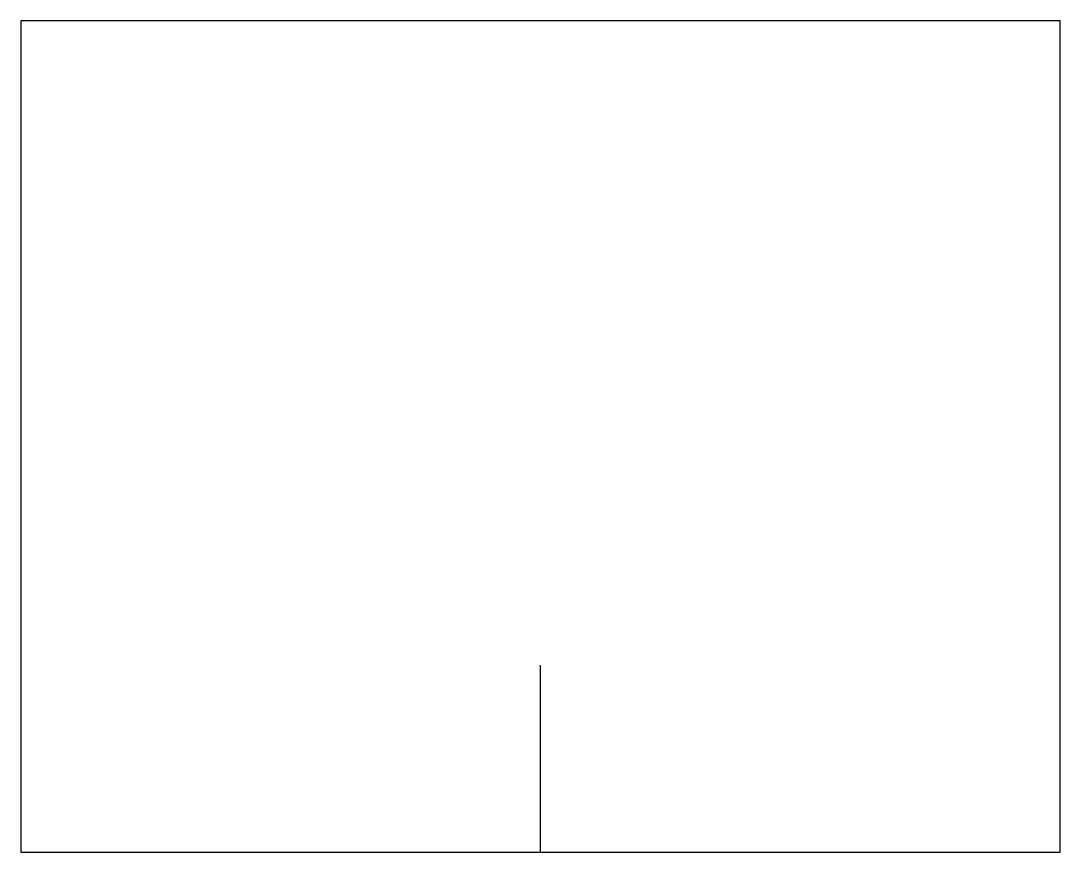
# Model space of a CAD drawing. Header units: millimetres. Extents: x 0 to 5000, y 0 to 4000.
import ezdxf

# ---------------------------------------------------------------- set-up
doc = ezdxf.new("R2010")
doc.units = ezdxf.units.MM
doc.layers.add('DOOR', color=7, linetype='Continuous')
doc.layers.add('WALLS', color=7, linetype='Continuous')

# ---------------------------------------------------------------- blocks, each defined once
blk = doc.blocks.new('DOOR_SINGLE')
for q in [(0, 900), (900, 0)]:
    blk.add_line((0, 0), q)

msp = doc.modelspace()

# ---------------------------------------------------------------- linework, layer by layer
at = {"layer": 'WALLS'}
for p, q in [((5000, 4000), (0, 4000)), ((0, 4000), (0, 0)), ((5000, 0), (5000, 4000)), ((0, 0), (5000, 0))]:
    msp.add_line(p, q, dxfattribs=at)

# ---------------------------------------------------------------- block references
at = {"layer": 'DOOR'}
msp.add_blockref('DOOR_SINGLE', (2500, 0), dxfattribs=at)

doc.saveas('drawing.dxf')
